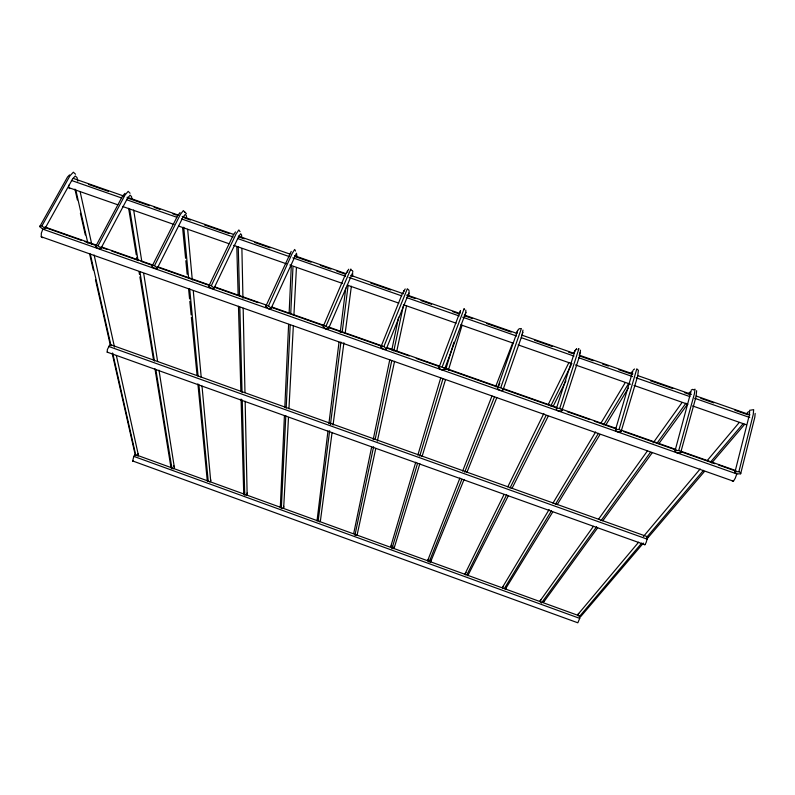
<?xml version="1.0" encoding="UTF-8"?>
<svg xmlns="http://www.w3.org/2000/svg" width="795" height="795" viewBox="0 0 795 795"><rect width="100%" height="100%" fill="white"/><g stroke="black" fill="none" stroke-linecap="round" stroke-linejoin="round"><path stroke-width="1.19" d="M173.429 468.851L174.443 467.917L174.453 466.635L173.459 465.741M171.034 467.977L154.965 368.721M134.892 454.849L134.921 453.567M137.287 455.714L138.3 454.8L138.33 453.518M42.602 237.695L41.251 236.761L41.33 233.213L42.821 229.149L44.53 229.338L72.653 178.825L75.306 175.993L77.006 177.563L77.811 181.2M696.649 390.683L696.052 396.645L680.679 452.643L676.962 452.822L675.253 451.789L675.074 450.666L691.123 391.041L688.42 393.614M69.871 188.673L68.638 187.59L68.728 185.195M280.297 507.657L284.411 415.994M284.809 407.328L288.615 324.41M289.122 313.27L291.338 264.993M281.321 508.571L285.803 415.725M286.16 408.302L290.165 325.364M290.702 314.224L292.967 267.18M282.732 508.542L283.696 507.598L288.486 417.445M288.943 408.799L293.325 326.069M293.921 314.949L296.406 268.024M297.002 256.914L296.475 253.227L271.165 308.231L270.36 308.987L268.462 308.738L265.798 306.343L291.228 251.399M108.05 352.533L107.166 352.115L107.365 349.571L109.949 344.464L647.736 536.824L646.166 542.468L644.924 544.714L644.328 544.605M755.161 413.4L754.823 417.176L740.652 473.79L736.796 473.929L42.821 229.149L39.75 226.625L40.197 225.76L41.916 225.939L44.987 228.473M132.666 460.961L133.818 456.38L134.971 454.591L135.637 454.71L579.833 616.026L579.724 618.371L577.836 622.803L132.666 460.961L133.341 461.06M327.987 430.999L317.006 520.993M328.901 423.606L339.008 342.317M340.23 332.469L345.746 288.128M318.199 520.675L329.637 430.761M330.422 424.6L340.916 342.069M342.168 332.221L348.121 285.415M319.451 521.878L320.405 520.924L332.081 432.46M333.045 425.087L343.907 342.764M345.209 332.926L351.37 286.24M352.662 276.412L352.602 272.824L328.583 328.484L327.679 329.2L325.731 328.941L323.177 326.576L345.577 274.186L348.717 269.227M463.992 309.841L464.181 308.609L442.149 367.042L440.092 366.753L439.019 367.429L439.546 368.651L441.364 369.725L443.401 370.013L444.484 369.347L465.87 312.375L465.791 310.1M465.87 312.375L464.996 315.695M353.795 533.048L371.672 446.949M373.183 439.675L389.798 359.638M391.816 349.939L398.613 317.195M373.59 446.77L354.908 535.293L356.309 535.264L357.263 534.31L375.787 448.42M375.121 439.496L391.756 360.682M393.803 350.973L403.274 306.105M377.347 441.155L394.568 361.318M396.655 351.638L406.573 305.678M408.66 295.998L409.067 292.54L386.35 348.856L385.366 349.542L383.369 349.273L380.924 346.938L402.2 293.971L405.192 288.943M740.652 473.79L740.572 472.697L738.883 471.664L753.233 414.493L753.67 409.644L749.476 410.359M732.384 481.313L733.457 481.214L735.286 478.163L736.796 473.929L735.107 472.896L735.017 471.803L749.297 415.248L749.655 411.472L748.095 411.949L746.495 413.847M580.509 350.148L579.585 355.951L561.846 410.737L558.428 411.015L556.669 409.962L556.311 408.789L575.123 350.525L576.683 348.806L575.848 349.74M680.679 452.643L680.5 451.52L678.781 450.477L694.363 393.932L695.069 389.192L693.419 389.928M415.745 462.203L390.782 546.473L391.716 545.509M417.852 455.088L440.708 377.933M459.699 313.836L460.534 310.517L439.019 367.429M621.074 431.625L637.64 376.234L638.405 370.351L636.815 368.86L619.067 429.419L620.816 430.473L621.074 431.625L617.516 431.854L615.777 430.81L615.509 429.658L632.939 370.718L630.693 373.511M391.915 548.739L417.574 463.296M419.71 456.171L442.875 379.036M445.727 369.546L453.925 342.248M393.326 548.709L394.26 547.735L419.879 463.684M422.046 456.578L445.508 379.622M448.39 370.152L462.104 325.165M561.846 410.737L561.489 409.564L559.72 408.501L578.919 348.647L578.005 349.641M522.971 330.064L521.878 335.788L502.977 389.977L501.804 390.613L499.717 390.305L497.918 389.242L497.481 388.04L517.654 330.462L519.175 328.733L521.381 328.564L500.751 387.712L502.549 388.775L502.977 389.977M428.018 561.31L427.919 559.958L459.947 477.974M462.65 471.047L491.976 395.99M495.583 386.748L512.725 342.864M516.343 333.632L517.654 330.462M429.081 562.234L461.945 479.127M464.678 472.2L494.351 397.162M498.465 386.777L499.826 383.309M380.924 346.938L381.908 346.242L383.906 346.511L407.338 288.764L408.948 290.255L409.087 291.517M430.483 562.204L464.101 479.455M466.864 472.548L496.796 397.679M323.177 326.576L324.072 325.851L326.029 326.109L350.834 269.038L351.35 270.519M265.798 306.343L266.593 305.588L268.501 305.827L292.192 253.456L294.677 249.441L295.531 251.031M235.469 231.921L233.352 234.972L208.767 286.23L209.622 287.561L213.378 288.883L214.094 288.108L238.58 236.801L240.686 233.74L241.601 235.052L241.66 237.536M208.767 286.23L209.473 285.445L211.331 285.673L236.125 233.879L238.848 229.954L240.04 231.663M465.314 574.855L465.194 573.493L503.97 494.619M507.796 486.838L543.84 413.509M548.212 404.625L568.972 362.401M573.334 353.517L575.123 350.525M466.933 574.676L506.683 494.728M509.993 488.07L545.867 415.894M550.836 405.897L571.267 364.816M508.144 496.1L467.788 575.749M512.03 488.349L548.143 416.322M553.141 406.354L565.921 380.875M186.636 218.247L186.408 215.773L185.225 214.382L182.939 217.363L157.38 268.104L156.754 268.919L153.018 267.597L152.083 266.236L152.7 265.431L154.518 265.639L180.395 214.411L183.357 210.586L184.887 212.404M152.083 266.236L177.742 215.544L180.048 212.573M522.583 333.184L523.021 332.34M124.954 193.334L122.46 196.226L95.748 246.37L96.752 247.752L100.478 249.064L101.015 248.229L127.637 198.035L130.102 195.133L131.543 196.613L131.93 199.058M95.748 246.37L96.275 245.536L98.043 245.725L125.004 195.063L128.194 191.337L130.062 193.264M39.75 226.625L67.515 177.027L69.523 174.91M41.916 225.939L69.94 175.824L73.359 172.197L75.555 174.234M502.758 588.449L502.619 587.088L549.136 509.525M552.962 503.146L595.644 431.953M600.742 423.457L624.959 383.071M504.487 588.33L551.452 510.827M555.317 504.457L598.426 433.335M603.564 424.838L628.666 383.438M505.242 589.353L552.684 512.079M557.216 504.666L599.877 434.726M605.701 425.196L628.328 388.109M540.352 602.103L540.202 600.732L593.438 526.33M598.476 519.294L647.408 450.924M653.162 442.885L681.941 402.668M541.445 603.047L596.628 526.727M600.98 520.705L650.35 452.425M656.889 443.381L685.926 403.214M597.651 527.83L543.73 602.014L543.581 600.642M602.759 520.814L652.307 452.653M658.866 443.63L687.287 404.536M578.094 615.817L577.925 614.436L638.643 542.18M643.443 536.476L700.166 468.98M707.351 460.424L739.31 422.403M641.754 543.074L579.207 616.761L580.598 616.721L643.394 543.084M646.573 537.41L703.505 470.342M710.73 461.835L742.808 424.053M646.613 539.318L704.519 471.395M711.754 462.909L744.726 424.232M577.925 614.436L578.8 613.432M540.202 600.732L541.087 599.738M502.619 587.088L503.523 586.104M465.194 573.493L466.099 572.519M427.919 559.958L428.833 558.984M579.813 353.169L580.529 352.414M280.267 506.345L281.241 505.401M246.152 495.255L247.136 494.321L247.116 493.009M243.737 494.381L243.717 493.079L244.701 492.135M209.721 482.028L210.715 481.094L210.715 479.802M633.367 369.824L634.549 369.009M497.481 388.04L498.654 387.404L500.751 387.712M556.311 408.789L557.573 408.173L559.72 408.501M691.243 390.027L692.773 389.331M615.509 429.658L619.067 429.419M675.074 450.666L678.781 450.477M735.017 471.803L738.883 471.664M73.299 178.408L123.642 195.997M127.15 197.22L178.666 215.216M182.174 216.449L233.69 234.445M238.371 236.075L289.887 254.072M294.567 255.712L346.073 273.709M350.754 275.348L403.443 293.753M406.951 294.975L459.639 313.379M464.32 315.019L516.998 333.423M521.679 335.063L574.368 353.467M579.048 355.097L632.899 373.918M637.58 375.548L691.431 394.37M696.122 395.999L749.973 414.821M88.573 184.43L108.478 191.386M127.21 197.935L149.45 205.706M154.131 207.336L159.984 209.383M172.863 213.885L176.381 215.107M184.569 217.979L190.422 220.016M204.474 224.925L229.059 233.521M238.421 236.791L244.274 238.838M254.817 242.515L270.032 247.831M295.79 256.835L311.004 262.151M320.375 265.421L330.909 269.108M336.762 271.155L344.96 274.017M370.718 283.01L390.613 289.966M407.01 295.69L415.199 298.562M421.052 300.599L431.596 304.286M452.663 311.65L458.516 313.697M464.369 315.734L472.568 318.606M486.62 323.515L511.195 332.101M534.618 340.28L552.177 346.421M568.564 352.145L572.072 353.368M580.27 356.24L593.149 360.731M602.511 364.011L608.364 366.048M618.907 369.735L631.787 374.236M650.519 380.775L672.759 388.546M684.465 392.641L690.318 394.688M700.852 398.365L713.731 402.866M734.809 410.23L747.688 414.732M71.401 180.435L121.784 198.035M126.465 199.674L176.848 217.283M181.528 218.923L233.074 236.94M237.765 238.58L289.31 256.596M292.828 257.819L345.547 276.243M349.055 277.475L401.773 295.899M406.464 297.539L459.182 315.963M462.7 317.195L516.591 336.027M521.272 337.666L573.99 356.09M578.681 357.73L632.572 376.572M636.08 377.794L689.971 396.635M694.661 398.265L749.725 417.514M68.638 187.59L117.799 204.792M122.48 206.432L173.986 224.458M178.676 226.098L229.01 243.717M233.69 245.347L286.369 263.791M289.877 265.013L342.556 283.447M347.236 285.087L398.752 303.114M403.433 304.753L456.111 323.187M460.792 324.827L513.471 343.261M518.151 344.901L572.003 363.742M575.51 364.975L630.524 384.224M634.042 385.456L687.894 404.297M692.574 405.937L746.416 424.788M44.818 226.963L96.364 245.138M101.045 246.788L152.58 264.964M157.271 266.613L209.979 285.196M214.67 286.846L266.206 305.022M272.059 307.079L323.605 325.254M328.285 326.904L382.166 345.904M386.857 347.554L439.565 366.137M444.246 367.787L498.127 386.787M502.818 388.437L556.699 407.438M561.379 409.087L616.433 428.495M621.124 430.145L676.177 449.553M680.858 451.212L735.912 470.62M46.16 227.936L81.299 240.329M84.817 241.561L95.35 245.277M101.213 247.344L107.067 249.411M111.747 251.061L138.688 260.561M141.033 261.386L151.567 265.103M157.43 267.17L207.783 284.918M215.982 287.81L258.146 302.676M272.208 307.635L289.768 313.826M292.113 314.651L322.561 325.394M328.424 327.451L381.123 346.034M386.976 348.101L409.236 355.951M416.262 358.426L438.512 366.276M445.538 368.751L497.074 386.917M504.1 389.401L555.635 407.567M567.342 411.691L589.602 419.541M594.282 421.191L616.532 429.042M623.558 431.516L675.094 449.682M680.947 451.749L714.914 463.724M718.432 464.966L736.001 471.157M41.251 236.761L733.457 481.214M108.517 346.401L647.329 539.199M107.166 352.115L644.924 544.714M133.818 456.38L579.724 618.371M98.043 245.725L101.015 248.229M154.518 265.639L157.38 268.104M211.331 285.673L214.094 288.108M268.501 305.827L271.165 308.231M326.029 326.109L328.583 328.484M383.906 346.511L386.35 348.856M442.149 367.042L443.968 368.125L444.484 369.347M184.977 212.076L186.398 213.766M347.326 270.986L347.733 272.119M352.443 270.529L352.91 271.9M75.813 189.985L87.838 243.181M90.282 254.012L111.032 345.835M112.671 353.059L135.875 455.744M74.919 189.071L77.383 199.942M80.404 213.229L85.333 234.962M89.716 254.291L93.273 269.992M95.47 279.651L109.988 343.669M112.184 353.328L134.653 452.365M80.216 192.092L91.723 244.145M94.138 255.046L114.48 347.057M116.358 355.524L138.3 454.8M137.614 453.786L138.121 456.091M128.631 208.29L136.273 254.827M136.67 257.282L137.068 259.727M139.085 271.97L139.483 274.424M139.89 276.869L153.554 360.145M129.704 209.194L138.082 260.641M139.88 271.661L154.459 361.079M155.85 369.655L172.018 468.871M133.669 210.059L141.788 261.386M143.716 273.609L157.629 361.596M158.98 370.152L174.443 467.917M403.751 290.692L403.9 291.735M506.008 586.998L506.137 588.37M182.582 227.519L185.593 258.286M185.841 260.75L187.163 274.285M188.614 289.062L189.578 298.91M189.816 301.375L191.148 314.909M191.386 317.374L197.061 375.23M197.905 383.846L207.316 481.154M183.725 227.201L188.594 277.674M189.667 288.754L198.094 376.164M198.929 384.79L208.191 480.816M187.66 229.348L192.291 279.949M193.304 291.05L201.224 377.436M202.01 386.072L210.715 481.094M431.297 559.879L431.407 561.23M394.171 546.404L394.26 547.735M320.355 519.602L320.405 520.924M283.666 506.286L283.696 507.598M236.801 246.848L238.152 295.104M238.47 306.244L240.865 391.617M241.074 399.04L243.717 493.079M238.242 246.539L239.534 296.038M239.822 307.178L242.058 392.571M242.246 399.994L244.741 495.285M241.899 248.696L242.952 298.314M243.171 308.241L244.969 392.601M245.148 401.276L247.136 494.321"/></g></svg>
